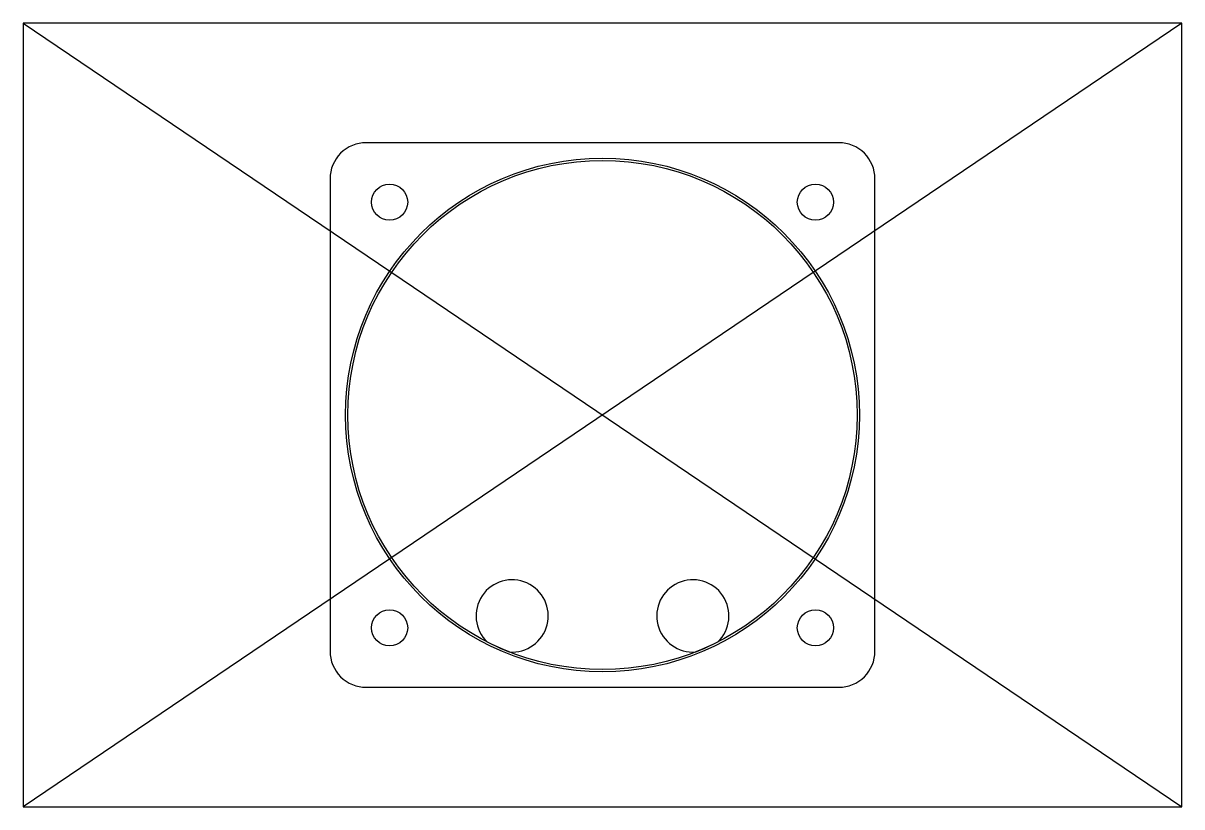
# Model space of a CAD drawing. Header units: millimetres. Extents: x -64 to 64, y -43 to 43.
import ezdxf

# ---------------------------------------------------------------- set-up
doc = ezdxf.new("R2010")
doc.units = ezdxf.units.MM
doc.layers.get('0').update_dxf_attribs({"linetype": 'CONTINUOUS'})

msp = doc.modelspace()

# ---------------------------------------------------------------- linework, layer by layer
for p, q in [((64.14, 43.4), (-64.14, -43.4)), ((-64.14, 43.4), (64.14, -43.4))]:
    msp.add_line(p, q)
msp.add_lwpolyline([(64.14, 43.4), (-64.14, 43.4), (-64.14, -43.4), (64.14, -43.4)], close=True)
for points in [[(-26.16, 30.16, 0.414214), (-30.16, 26.16), (-30.16, -26.16, 0.414214), (-26.16, -30.16), (26.16, -30.16, 0.414214), (30.16, -26.16), (30.16, 26.16, 0.414214), (26.16, 30.16)], [(-10.32, -26.24, 5.788189), (-12.77, -25.14, 0.023814)], [(12.77, -25.14, 5.788189), (10.32, -26.24, 0.023814)]]:
    msp.add_lwpolyline(points, format="xyb", close=True)
for centre, radius in [((0, 0), 28.44), ((0, 0), 28.19), ((-23.57, 23.57), 2), ((-23.57, 23.57), 2), ((23.57, 23.57), 2), ((23.57, 23.57), 2), ((-23.57, -23.57), 2), ((-23.57, -23.57), 2), ((23.57, -23.57), 2), ((23.57, -23.57), 2)]:
    msp.add_circle(centre, radius)

doc.saveas('drawing.dxf')
